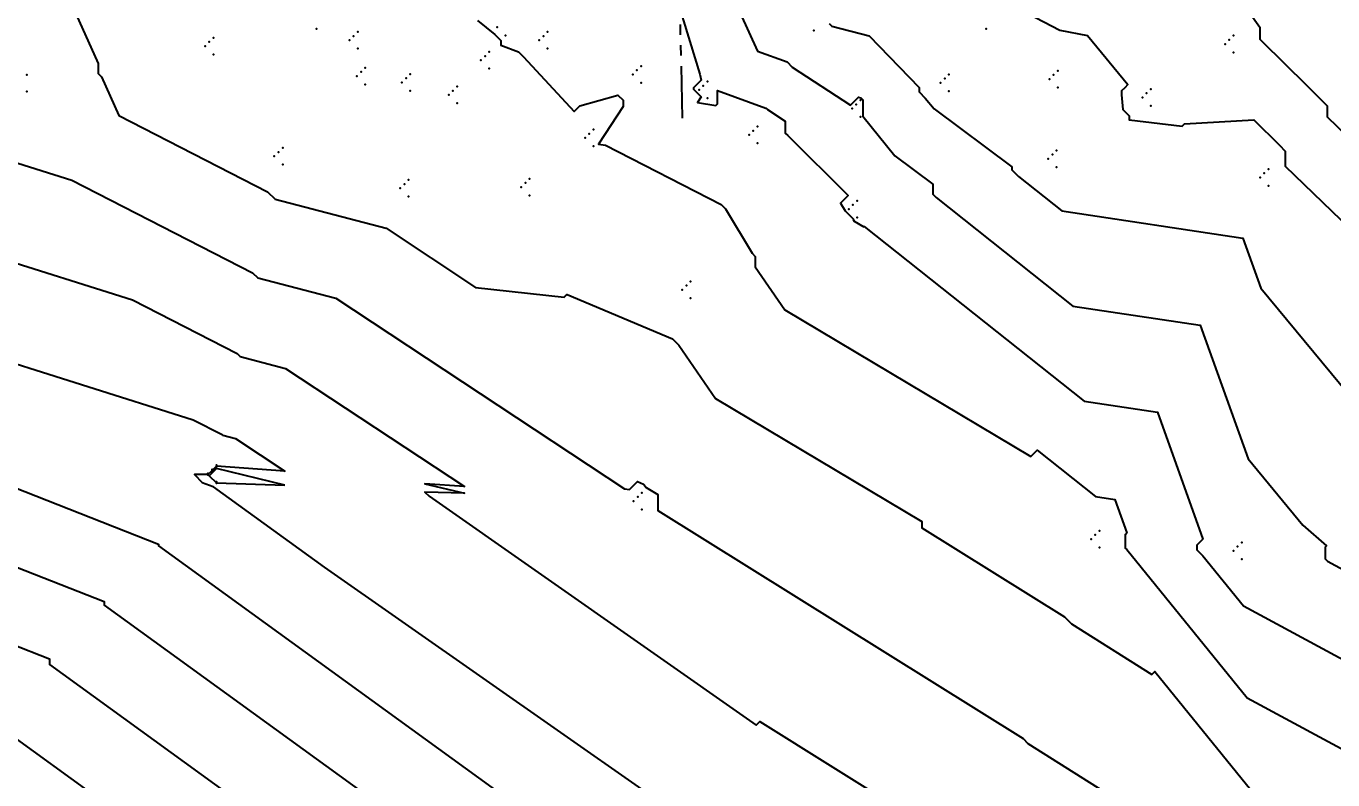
# Model space of a CAD drawing. Header units: metres. Extents: x 419582 to 423558, y 4805372 to 4807539.
# Drawn here: x 419749.69 to 419781.01, y 4805522.3 to 4805540.37 of the extents above; entities that cross this region are included whole.
import ezdxf

# ---------------------------------------------------------------- set-up
doc = ezdxf.new("R2010")
doc.units = ezdxf.units.M
doc.linetypes.add('PHANTOM', pattern=[2.5, 1.25, -0.25, 0.25, -0.25, 0.25, -0.25])
for name, color, linetype in [('C-TINN', 4, 'Continuous'), ('C-TOPO-MAJR', 9, 'Continuous'), ('C-TOPO-MINR', 8, 'Continuous'), ('LS', 7, 'Continuous')]:
    doc.layers.add(name, color=color, linetype=linetype)
doc.styles.get("Standard").update_dxf_attribs({"font": 'simplex.shx'})

# ---------------------------------------------------------------- blocks, each defined once
blk = doc.blocks.new('AN30 +0 +0')
at = {"linetype": 'PHANTOM', "flags": 128}
for points in [[(0, -11.382), (0, 11.382)], [(-11.382, 0), (11.382, 0)]]:
    blk.add_lwpolyline(points, dxfattribs=at)
at = {"flags": 128}
blk.add_lwpolyline([(-4.744, -4.744), (-4.744, 4.744), (4.744, 4.744), (4.744, -4.744)], close=True, dxfattribs=at)
at = {"layer": 'LS', "insert": (-3.273, -0.383), "char_height": 0.51577, "width": 9.13592, "attachment_point": 1}
blk.add_mtext('AN30\\PBase +0 Leg +0', dxfattribs=at)

msp = doc.modelspace()

# ---------------------------------------------------------------- linework, layer by layer
at = {"layer": 'C-TINN', "color": 4, "linetype": 'Continuous', "lineweight": -3}
for p in [(419754.18, 4805540.09, 1516.61), (419756.65, 4805540.3, 1516.47), (419757.54, 4805540.13, 1516.39), (419757.64, 4805540.23, 1516.39), (419760.98, 4805540.34, 1515.93), (419761.18, 4805540.14, 1515.93), (419762.09, 4805540.13, 1515.88), (419762.19, 4805540.23, 1515.88), (419768.57, 4805540.26, 1513.14), (419772.7, 4805540.3, 1512.44), (419778.63, 4805540.14, 1511.45), (419753.98, 4805539.89, 1516.61), (419754.08, 4805539.99, 1516.61), (419757.44, 4805540.03, 1516.39), (419757.64, 4805539.83, 1516.39), (419760.79, 4805539.75, 1516.17), (419761.99, 4805540.03, 1515.88), (419762.19, 4805539.83, 1515.88), (419778.43, 4805539.94, 1511.45), (419778.53, 4805540.04, 1511.45), (419778.63, 4805539.74, 1511.45), (419754.18, 4805539.69, 1516.61), (419760.59, 4805539.55, 1516.17), (419760.69, 4805539.65, 1516.17), (419749.71, 4805539.2, 1517.26), (419757.62, 4805539.17, 1516.63), (419757.72, 4805539.27, 1516.63), (419757.82, 4805539.37, 1516.63), (419758.8, 4805539.12, 1516.47), (419758.9, 4805539.22, 1516.47), (419760.79, 4805539.35, 1516.17), (419764.23, 4805539.21, 1515.97), (419764.33, 4805539.31, 1515.97), (419764.43, 4805539.41, 1515.97), (419771.71, 4805539.11, 1512.62), (419771.81, 4805539.21, 1512.62), (419774.32, 4805539.2, 1512.49), (419774.42, 4805539.3, 1512.49), (419749.71, 4805538.8, 1517.26), (419757.82, 4805538.97, 1516.63), (419758.7, 4805539.02, 1516.47), (419758.9, 4805538.82, 1516.47), (419759.92, 4805538.82, 1516.4), (419760.02, 4805538.92, 1516.4), (419764.43, 4805539.01, 1515.97), (419765.82, 4805538.84, 1514.9), (419765.92, 4805538.94, 1514.9), (419766.02, 4805539.04, 1514.9), (419771.61, 4805539.01, 1512.62), (419771.81, 4805538.81, 1512.62), (419774.22, 4805539.1, 1512.49), (419774.42, 4805538.9, 1512.49), (419776.65, 4805538.86, 1511.84), (419759.82, 4805538.72, 1516.4), (419760.02, 4805538.52, 1516.4), (419766.02, 4805538.64, 1514.9), (419769.59, 4805538.49, 1514.04), (419769.69, 4805538.59, 1514.04), (419776.45, 4805538.66, 1511.84), (419776.55, 4805538.76, 1511.84), (419769.49, 4805538.39, 1514.04), (419769.69, 4805538.19, 1514.04), (419776.65, 4805538.46, 1511.84), (419763.29, 4805537.89, 1516.05), (419767.12, 4805537.86, 1515.4), (419767.22, 4805537.96, 1515.4), (419763.09, 4805537.69, 1516.05), (419763.19, 4805537.79, 1516.05), (419767.02, 4805537.76, 1515.4), (419767.22, 4805537.56, 1515.4), (419755.64, 4805537.25, 1516.56), (419755.74, 4805537.35, 1516.56), (419755.84, 4805537.45, 1516.56), (419763.29, 4805537.49, 1516.05), (419774.29, 4805537.29, 1512.54), (419774.39, 4805537.39, 1512.54), (419755.84, 4805537.05, 1516.56), (419774.19, 4805537.19, 1512.54), (419774.39, 4805536.99, 1512.54), (419779.47, 4805536.94, 1512.4), (419758.86, 4805536.68, 1516.55), (419761.66, 4805536.61, 1516.47), (419761.76, 4805536.71, 1516.47), (419779.27, 4805536.74, 1512.4), (419779.37, 4805536.84, 1512.4), (419758.66, 4805536.48, 1516.55), (419758.76, 4805536.58, 1516.55), (419761.56, 4805536.51, 1516.47), (419761.76, 4805536.31, 1516.47), (419779.47, 4805536.54, 1512.4), (419758.86, 4805536.28, 1516.55), (419769.41, 4805535.98, 1514.96), (419769.51, 4805536.08, 1514.96), (419769.61, 4805536.18, 1514.96), (419769.61, 4805535.78, 1514.96), (419765.517, 4805534.148, 1516.662), (419765.617, 4805534.248, 1516.662), (419765.417, 4805534.048, 1516.662), (419765.617, 4805533.848, 1516.662), (419754.15, 4805529.74, 1520.38), (419754.15, 4805529.71, 1519.94), (419754.25, 4805529.84, 1520.38), (419754.25, 4805529.81, 1519.94), (419754.05, 4805529.64, 1520.38), (419754.05, 4805529.61, 1519.94), (419754.25, 4805529.44, 1520.38), (419754.25, 4805529.41, 1519.94), (419764.35, 4805529.08, 1518.06), (419764.45, 4805529.18, 1518.06), (419764.25, 4805528.98, 1518.06), (419764.45, 4805528.78, 1518.06), (419775.32, 4805528.17, 1516.36), (419775.42, 4805528.27, 1516.36), (419775.22, 4805528.07, 1516.36), (419775.42, 4805527.87, 1516.36), (419778.73, 4805527.89, 1514.49), (419778.83, 4805527.99, 1514.49), (419778.63, 4805527.79, 1514.49), (419778.83, 4805527.59, 1514.49)]:
    msp.add_point(p, dxfattribs=at)
at = {"layer": 'C-TOPO-MAJR', "color": 9, "linetype": 'Continuous', "lineweight": -3, "flags": 128}
for points, elevation in [([(419765.331, 4805540.89), (419765.837, 4805539.219), (419765.871, 4805539.075), (419765.781, 4805538.984), (419765.69, 4805538.893), (419765.69, 4805538.856), (419765.871, 4805538.675), (419765.783, 4805538.54), (419766.22, 4805538.464), (419766.24, 4805538.484), (419766.26, 4805538.504), (419766.26, 4805538.824), (419767.424, 4805538.402), (419767.459, 4805538.367), (419767.888, 4805538.086), (419767.888, 4805537.804), (419767.946, 4805537.745), (419769.393, 4805536.305), (419769.302, 4805536.215), (419769.211, 4805536.124), (419769.321, 4805535.939), (419769.516, 4805535.744), (419769.516, 4805535.735), (419769.543, 4805535.695), (419769.77, 4805535.56), (419769.773, 4805535.563), (419769.776, 4805535.565), (419775.053, 4805531.375), (419776.811, 4805531.11), (419777.9, 4805528.066), (419777.827, 4805527.994), (419777.755, 4805527.921), (419777.755, 4805527.812), (419777.9, 4805527.666), (419778.874, 4805526.466), (419783.06, 4805524.207)], 1515), ([(419748.336, 4805532.626), (419753.697, 4805530.931), (419754.388, 4805530.577), (419754.408, 4805530.557), (419754.707, 4805530.479), (419755.888, 4805529.699), (419754.25, 4805529.814), (419754.236, 4805529.8), (419754.15, 4805529.714), (419754.136, 4805529.7), (419754.05, 4805529.614), (419753.723, 4805529.618), (419753.913, 4805529.429), (419754.172, 4805529.327), (419754.172, 4805529.325), (419756.838, 4805527.392), (419770.108, 4805518.106)], 1520)]:
    msp.add_lwpolyline(points, dxfattribs=dict(at, elevation=elevation))
at = {"layer": 'C-TOPO-MAJR', "color": 9, "linetype": 'Continuous', "lineweight": -3, "elevation": 1520, "flags": 128}
msp.add_lwpolyline([(419755.888, 4805529.365), (419754.25, 4805529.76), (419754.164, 4805529.673), (419754.077, 4805529.587), (419754.25, 4805529.414), (419755.888, 4805529.365)], close=True, dxfattribs=at)
at = {"layer": 'C-TOPO-MINR', "color": 8, "linetype": 'Continuous', "lineweight": -3, "flags": 128}
for points, elevation in [([(419748.945, 4805523.64), (419758.888, 4805516.431), (419759.003, 4805516.316), (419752.602, 4805512.143), (419752.439, 4805507.557), (419750.52, 4805506.357), (419808.343, 4805525.157), (419958.1, 4805578.355)], 1524), ([(419748.838, 4805534.879), (419752.242, 4805533.803), (419754.752, 4805532.517), (419754.824, 4805532.445), (419755.911, 4805532.16), (419760.198, 4805529.328), (419759.25, 4805529.395), (419760.198, 4805529.166), (419759.25, 4805529.195), (419759.35, 4805529.095), (419767.191, 4805523.608), (419767.233, 4805523.649), (419767.274, 4805523.691), (419772.593, 4805520.369), (419772.66, 4805520.302), (419775.977, 4805518.212), (419775.977, 4805518.057), (419776.1, 4805517.935), (419775.032, 4805517.267), (419867.314, 4805547.271)], 1519), ([(419766.432, 4805541.51), (419767.222, 4805539.766), (419767.932, 4805539.509), (419768.056, 4805539.385), (419769.449, 4805538.473), (419769.545, 4805538.569), (419769.64, 4805538.664), (419769.698, 4805538.65), (419769.744, 4805538.602), (419769.744, 4805538.213), (419769.75, 4805538.207), (419770.513, 4805537.259), (419771.427, 4805536.581), (419771.427, 4805536.339), (419771.506, 4805536.26), (419774.784, 4805533.657), (419777.834, 4805533.199), (419778.98, 4805529.995), (419780.298, 4805528.405), (419780.859, 4805527.906), (419780.829, 4805527.876), (419780.829, 4805527.596), (419780.889, 4805527.536), (419784.297, 4805525.697)], 1514), ([(419778.455, 4805541.485), (419779.264, 4805540.346), (419779.264, 4805540.054), (419779.319, 4805540), (419780.382, 4805538.957), (419780.877, 4805538.46), (419780.877, 4805538.196), (419786.29, 4805532.966)], 1511), ([(419750.884, 4805540.662), (419751.418, 4805539.476), (419751.418, 4805539.236), (419751.498, 4805539.156), (419751.913, 4805538.224), (419755.48, 4805536.396), (419755.657, 4805536.22), (419758.318, 4805535.523), (419760.466, 4805534.105), (419762.59, 4805533.867), (419762.623, 4805533.9), (419762.657, 4805533.933), (419765.183, 4805532.871), (419765.335, 4805532.719), (419766.214, 4805531.437), (419771.165, 4805528.488), (419771.165, 4805528.337), (419774.583, 4805526.203), (419774.751, 4805526.035), (419776.675, 4805524.823), (419776.711, 4805524.858), (419776.746, 4805524.894), (419779.049, 4805522.057)], 1517), ([(419760.507, 4805540.5), (419760.925, 4805540.168), (419761.066, 4805540.026), (419761.066, 4805539.91), (419761.493, 4805539.749), (419761.611, 4805539.631), (419762.825, 4805538.319), (419762.896, 4805538.39), (419762.966, 4805538.461), (419763.878, 4805538.715), (419764.003, 4805538.59), (419764.003, 4805538.44), (419763.409, 4805537.54), (419763.577, 4805537.511), (419766.353, 4805536.09), (419766.458, 4805535.985), (419767.092, 4805534.922), (419767.17, 4805534.844), (419767.17, 4805534.599), (419767.879, 4805533.566), (419773.777, 4805530.053), (419773.852, 4805530.127), (419773.926, 4805530.201), (419775.323, 4805529.092), (419775.788, 4805529.022), (419776.076, 4805528.216), (419776.057, 4805528.197), (419776.038, 4805528.178), (419776.038, 4805527.855), (419776.076, 4805527.816), (419778.962, 4805524.261), (419781.823, 4805522.718)], 1516), ([(419768.94, 4805540.428), (419769.002, 4805540.366), (419769.898, 4805540.138), (419771.096, 4805538.898), (419771.096, 4805538.791), (419771.243, 4805538.644), (419771.453, 4805538.383), (419773.319, 4805536.998), (419773.319, 4805536.922), (419773.481, 4805536.76), (419774.514, 4805535.94), (419778.856, 4805535.287), (419779.286, 4805534.085), (419783.294, 4805529.253)], 1513), ([(419773.703, 4805540.668), (419774.467, 4805540.268), (419775.129, 4805540.144), (419776.101, 4805538.968), (419776.026, 4805538.893), (419775.95, 4805538.818), (419775.95, 4805538.719), (419775.979, 4805538.37), (419776.133, 4805538.215), (419776.133, 4805538.124), (419777.399, 4805537.969), (419777.427, 4805537.997), (419777.456, 4805538.026), (419779.116, 4805538.119), (419779.731, 4805537.516), (419779.872, 4805537.374), (419779.872, 4805537.013), (419784.55, 4805532.493)], 1512), ([(419748.296, 4805529.742), (419752.865, 4805527.951), (419752.865, 4805527.904), (419768.846, 4805516.316), (419769.03, 4805516.131), (419767.862, 4805515.369), (419767.832, 4805514.532), (419765.227, 4805512.903), (419843.726, 4805538.426)], 1521), ([(419749.339, 4805537.133), (419750.787, 4805536.675), (419755.116, 4805534.457), (419755.241, 4805534.332), (419757.115, 4805533.842), (419764.036, 4805529.27), (419764.156, 4805529.257), (419764.252, 4805529.353), (419764.348, 4805529.449), (419764.492, 4805529.389), (419764.5, 4805529.38), (419764.55, 4805529.308), (419764.83, 4805529.141), (419764.83, 4805528.755), (419773.588, 4805523.286), (419773.706, 4805523.169), (419778.636, 4805520.062)], 1518), ([(419747.176, 4805528.292), (419751.558, 4805526.574), (419751.558, 4805526.483), (419765.527, 4805516.354), (419765.688, 4805516.193), (419762.775, 4805514.294), (419762.701, 4805512.207), (419760.325, 4805510.721), (419831.931, 4805534.003)], 1522), ([(419746.5, 4805526.668), (419750.252, 4805525.197), (419750.252, 4805525.061), (419762.207, 4805516.392), (419762.345, 4805516.254), (419757.688, 4805513.218), (419757.57, 4805509.882), (419755.423, 4805508.539), (419820.137, 4805529.58)], 1523)]:
    msp.add_lwpolyline(points, dxfattribs=dict(at, elevation=elevation))

# ---------------------------------------------------------------- block references
at = {"rotation": 1.34112008}
msp.add_blockref('AN30 +0 +0', (419765.16, 4805549.54, 1511.57), dxfattribs=at)

doc.saveas('drawing.dxf')
